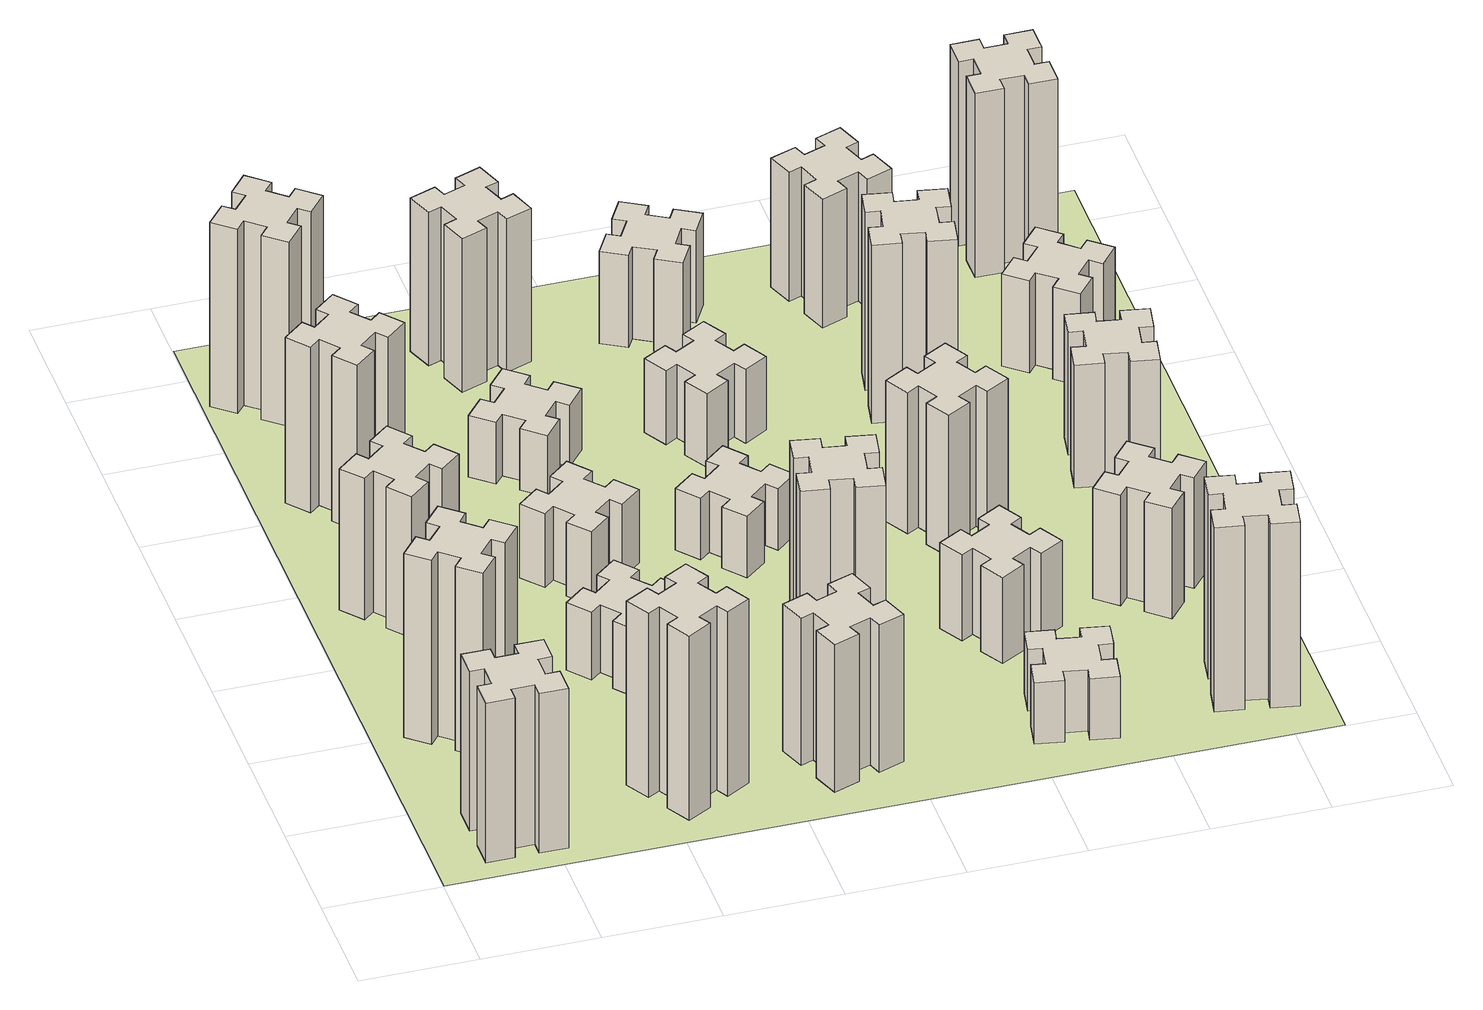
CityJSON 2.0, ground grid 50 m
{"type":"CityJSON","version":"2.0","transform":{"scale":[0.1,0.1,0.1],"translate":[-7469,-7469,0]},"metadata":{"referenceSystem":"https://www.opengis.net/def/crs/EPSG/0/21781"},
"CityObjects":{
"building1":{"type":"Building","attributes":{"class":"1000","function":"1000","usage":"1000","yearOfConstruction":2016,"roofType":"1000","measuredHeight":78,"storeysAboveGround":30,"storeysBelowGround":0},"geometry":[{"type":"Solid","lod":"1","boundaries":[[[[0,1,2,3,4,5,6,7,8,9,10,11,12,13,14,15,16,17,18,19]],[[17,16,20,21]],[[16,15,22,20]],[[15,14,23,22]],[[14,13,24,23]],[[13,12,25,24]],[[12,11,26,25]],[[11,10,27,26]],[[10,9,28,27]],[[9,8,29,28]],[[8,7,30,29]],[[7,6,31,30]],[[6,5,32,31]],[[5,4,33,32]],[[4,3,34,33]],[[3,2,35,34]],[[2,1,36,35]],[[1,0,37,36]],[[0,19,38,37]],[[19,18,39,38]],[[18,17,21,39]],[[24,25,26,27,28,29,30,31,32,33,34,35,36,37,38,39,21,20,22,23]]]]}]},
"building2":{"type":"Building","attributes":{"class":"1000","function":"1000","usage":"1000","yearOfConstruction":2016,"roofType":"1000","measuredHeight":90,"storeysAboveGround":30,"storeysBelowGround":0},"geometry":[{"type":"Solid","lod":"1","boundaries":[[[[40,41,42,43,44,45,46,47,48,49,50,51,52,53,54,55,56,57,58,59]],[[57,56,60,61]],[[56,55,62,60]],[[55,54,63,62]],[[54,53,64,63]],[[53,52,65,64]],[[52,51,66,65]],[[51,50,67,66]],[[50,49,68,67]],[[49,48,69,68]],[[48,47,70,69]],[[47,46,71,70]],[[46,45,72,71]],[[45,44,73,72]],[[44,43,74,73]],[[43,42,75,74]],[[42,41,76,75]],[[41,40,77,76]],[[40,59,78,77]],[[59,58,79,78]],[[58,57,61,79]],[[64,65,66,67,68,69,70,71,72,73,74,75,76,77,78,79,61,60,62,63]]]]}]},
"building3":{"type":"Building","attributes":{"class":"1000","function":"1000","usage":"1000","yearOfConstruction":2016,"roofType":"1000","measuredHeight":69,"storeysAboveGround":30,"storeysBelowGround":0},"geometry":[{"type":"Solid","lod":"1","boundaries":[[[[80,81,82,83,84,85,86,87,88,89,90,91,92,93,94,95,96,97,98,99]],[[97,96,100,101]],[[96,95,102,100]],[[95,94,103,102]],[[94,93,104,103]],[[93,92,105,104]],[[92,91,106,105]],[[91,90,107,106]],[[90,89,108,107]],[[89,88,109,108]],[[88,87,110,109]],[[87,86,111,110]],[[86,85,112,111]],[[85,84,113,112]],[[84,83,114,113]],[[83,82,115,114]],[[82,81,116,115]],[[81,80,117,116]],[[80,99,118,117]],[[99,98,119,118]],[[98,97,101,119]],[[104,105,106,107,108,109,110,111,112,113,114,115,116,117,118,119,101,100,102,103]]]]}]},
"building4":{"type":"Building","attributes":{"class":"1000","function":"1000","usage":"1000","yearOfConstruction":2016,"roofType":"1000","measuredHeight":81,"storeysAboveGround":30,"storeysBelowGround":0},"geometry":[{"type":"Solid","lod":"1","boundaries":[[[[120,121,122,123,124,125,126,127,128,129,130,131,132,133,134,135,136,137,138,139]],[[137,136,140,141]],[[136,135,142,140]],[[135,134,143,142]],[[134,133,144,143]],[[133,132,145,144]],[[132,131,146,145]],[[131,130,147,146]],[[130,129,148,147]],[[129,128,149,148]],[[128,127,150,149]],[[127,126,151,150]],[[126,125,152,151]],[[125,124,153,152]],[[124,123,154,153]],[[123,122,155,154]],[[122,121,156,155]],[[121,120,157,156]],[[120,139,158,157]],[[139,138,159,158]],[[138,137,141,159]],[[144,145,146,147,148,149,150,151,152,153,154,155,156,157,158,159,141,140,142,143]]]]}]},
"building5":{"type":"Building","attributes":{"class":"1000","function":"1000","usage":"1000","yearOfConstruction":2016,"roofType":"1000","measuredHeight":90,"storeysAboveGround":30,"storeysBelowGround":0},"geometry":[{"type":"Solid","lod":"1","boundaries":[[[[160,161,162,163,164,165,166,167,168,169,170,171,172,173,174,175,176,177,178,179]],[[177,176,180,181]],[[176,175,182,180]],[[175,174,183,182]],[[174,173,184,183]],[[173,172,185,184]],[[172,171,186,185]],[[171,170,187,186]],[[170,169,188,187]],[[169,168,189,188]],[[168,167,190,189]],[[167,166,191,190]],[[166,165,192,191]],[[165,164,193,192]],[[164,163,194,193]],[[163,162,195,194]],[[162,161,196,195]],[[161,160,197,196]],[[160,179,198,197]],[[179,178,199,198]],[[178,177,181,199]],[[184,185,186,187,188,189,190,191,192,193,194,195,196,197,198,199,181,180,182,183]]]]}]},
"building6":{"type":"Building","attributes":{"class":"1000","function":"1000","usage":"1000","yearOfConstruction":2016,"roofType":"1000","measuredHeight":90,"storeysAboveGround":30,"storeysBelowGround":0},"geometry":[{"type":"Solid","lod":"1","boundaries":[[[[200,201,202,203,204,205,206,207,208,209,210,211,212,213,214,215,216,217,218,219]],[[217,216,220,221]],[[216,215,222,220]],[[215,214,223,222]],[[214,213,224,223]],[[213,212,225,224]],[[212,211,226,225]],[[211,210,227,226]],[[210,209,228,227]],[[209,208,229,228]],[[208,207,230,229]],[[207,206,231,230]],[[206,205,232,231]],[[205,204,233,232]],[[204,203,234,233]],[[203,202,235,234]],[[202,201,236,235]],[[201,200,237,236]],[[200,219,238,237]],[[219,218,239,238]],[[218,217,221,239]],[[224,225,226,227,228,229,230,231,232,233,234,235,236,237,238,239,221,220,222,223]]]]}]},
"building7":{"type":"Building","attributes":{"class":"1000","function":"1000","usage":"1000","yearOfConstruction":2016,"roofType":"1000","measuredHeight":33,"storeysAboveGround":30,"storeysBelowGround":0},"geometry":[{"type":"Solid","lod":"1","boundaries":[[[[240,241,242,243,244,245,246,247,248,249,250,251,252,253,254,255,256,257,258,259]],[[257,256,260,261]],[[256,255,262,260]],[[255,254,263,262]],[[254,253,264,263]],[[253,252,265,264]],[[252,251,266,265]],[[251,250,267,266]],[[250,249,268,267]],[[249,248,269,268]],[[248,247,270,269]],[[247,246,271,270]],[[246,245,272,271]],[[245,244,273,272]],[[244,243,274,273]],[[243,242,275,274]],[[242,241,276,275]],[[241,240,277,276]],[[240,259,278,277]],[[259,258,279,278]],[[258,257,261,279]],[[264,265,266,267,268,269,270,271,272,273,274,275,276,277,278,279,261,260,262,263]]]]}]},
"building8":{"type":"Building","attributes":{"class":"1000","function":"1000","usage":"1000","yearOfConstruction":2016,"roofType":"1000","measuredHeight":36,"storeysAboveGround":30,"storeysBelowGround":0},"geometry":[{"type":"Solid","lod":"1","boundaries":[[[[280,281,282,283,284,285,286,287,288,289,290,291,292,293,294,295,296,297,298,299]],[[297,296,300,301]],[[296,295,302,300]],[[295,294,303,302]],[[294,293,304,303]],[[293,292,305,304]],[[292,291,306,305]],[[291,290,307,306]],[[290,289,308,307]],[[289,288,309,308]],[[288,287,310,309]],[[287,286,311,310]],[[286,285,312,311]],[[285,284,313,312]],[[284,283,314,313]],[[283,282,315,314]],[[282,281,316,315]],[[281,280,317,316]],[[280,299,318,317]],[[299,298,319,318]],[[298,297,301,319]],[[304,305,306,307,308,309,310,311,312,313,314,315,316,317,318,319,301,300,302,303]]]]}]},
"building9":{"type":"Building","attributes":{"class":"1000","function":"1000","usage":"1000","yearOfConstruction":2016,"roofType":"1000","measuredHeight":72,"storeysAboveGround":30,"storeysBelowGround":0},"geometry":[{"type":"Solid","lod":"1","boundaries":[[[[320,321,322,323,324,325,326,327,328,329,330,331,332,333,334,335,336,337,338,339]],[[337,336,340,341]],[[336,335,342,340]],[[335,334,343,342]],[[334,333,344,343]],[[333,332,345,344]],[[332,331,346,345]],[[331,330,347,346]],[[330,329,348,347]],[[329,328,349,348]],[[328,327,350,349]],[[327,326,351,350]],[[326,325,352,351]],[[325,324,353,352]],[[324,323,354,353]],[[323,322,355,354]],[[322,321,356,355]],[[321,320,357,356]],[[320,339,358,357]],[[339,338,359,358]],[[338,337,341,359]],[[344,345,346,347,348,349,350,351,352,353,354,355,356,357,358,359,341,340,342,343]]]]}]},
"building10":{"type":"Building","attributes":{"class":"1000","function":"1000","usage":"1000","yearOfConstruction":2016,"roofType":"1000","measuredHeight":30,"storeysAboveGround":30,"storeysBelowGround":0},"geometry":[{"type":"Solid","lod":"1","boundaries":[[[[360,361,362,363,364,365,366,367,368,369,370,371,372,373,374,375,376,377,378,379]],[[377,376,380,381]],[[376,375,382,380]],[[375,374,383,382]],[[374,373,384,383]],[[373,372,385,384]],[[372,371,386,385]],[[371,370,387,386]],[[370,369,388,387]],[[369,368,389,388]],[[368,367,390,389]],[[367,366,391,390]],[[366,365,392,391]],[[365,364,393,392]],[[364,363,394,393]],[[363,362,395,394]],[[362,361,396,395]],[[361,360,397,396]],[[360,379,398,397]],[[379,378,399,398]],[[378,377,381,399]],[[384,385,386,387,388,389,390,391,392,393,394,395,396,397,398,399,381,380,382,383]]]]}]},
"building11":{"type":"Building","attributes":{"class":"1000","function":"1000","usage":"1000","yearOfConstruction":2016,"roofType":"1000","measuredHeight":75,"storeysAboveGround":30,"storeysBelowGround":0},"geometry":[{"type":"Solid","lod":"1","boundaries":[[[[400,401,402,403,404,405,406,407,408,409,410,411,412,413,414,415,416,417,418,419]],[[417,416,420,421]],[[416,415,422,420]],[[415,414,423,422]],[[414,413,424,423]],[[413,412,425,424]],[[412,411,426,425]],[[411,410,427,426]],[[410,409,428,427]],[[409,408,429,428]],[[408,407,430,429]],[[407,406,431,430]],[[406,405,432,431]],[[405,404,433,432]],[[404,403,434,433]],[[403,402,435,434]],[[402,401,436,435]],[[401,400,437,436]],[[400,419,438,437]],[[419,418,439,438]],[[418,417,421,439]],[[424,425,426,427,428,429,430,431,432,433,434,435,436,437,438,439,421,420,422,423]]]]}]},
"building12":{"type":"Building","attributes":{"class":"1000","function":"1000","usage":"1000","yearOfConstruction":2016,"roofType":"1000","measuredHeight":87,"storeysAboveGround":30,"storeysBelowGround":0},"geometry":[{"type":"Solid","lod":"1","boundaries":[[[[440,441,442,443,444,445,446,447,448,449,450,451,452,453,454,455,456,457,458,459]],[[457,456,460,461]],[[456,455,462,460]],[[455,454,463,462]],[[454,453,464,463]],[[453,452,465,464]],[[452,451,466,465]],[[451,450,467,466]],[[450,449,468,467]],[[449,448,469,468]],[[448,447,470,469]],[[447,446,471,470]],[[446,445,472,471]],[[445,444,473,472]],[[444,443,474,473]],[[443,442,475,474]],[[442,441,476,475]],[[441,440,477,476]],[[440,459,478,477]],[[459,458,479,478]],[[458,457,461,479]],[[464,465,466,467,468,469,470,471,472,473,474,475,476,477,478,479,461,460,462,463]]]]}]},
"building13":{"type":"Building","attributes":{"class":"1000","function":"1000","usage":"1000","yearOfConstruction":2016,"roofType":"1000","measuredHeight":30,"storeysAboveGround":30,"storeysBelowGround":0},"geometry":[{"type":"Solid","lod":"1","boundaries":[[[[480,481,482,483,484,485,486,487,488,489,490,491,492,493,494,495,496,497,498,499]],[[497,496,500,501]],[[496,495,502,500]],[[495,494,503,502]],[[494,493,504,503]],[[493,492,505,504]],[[492,491,506,505]],[[491,490,507,506]],[[490,489,508,507]],[[489,488,509,508]],[[488,487,510,509]],[[487,486,511,510]],[[486,485,512,511]],[[485,484,513,512]],[[484,483,514,513]],[[483,482,515,514]],[[482,481,516,515]],[[481,480,517,516]],[[480,499,518,517]],[[499,498,519,518]],[[498,497,501,519]],[[504,505,506,507,508,509,510,511,512,513,514,515,516,517,518,519,501,500,502,503]]]]}]},
"building14":{"type":"Building","attributes":{"class":"1000","function":"1000","usage":"1000","yearOfConstruction":2016,"roofType":"1000","measuredHeight":36,"storeysAboveGround":30,"storeysBelowGround":0},"geometry":[{"type":"Solid","lod":"1","boundaries":[[[[520,521,522,523,524,525,526,527,528,529,530,531,532,533,534,535,536,537,538,539]],[[537,536,540,541]],[[536,535,542,540]],[[535,534,543,542]],[[534,533,544,543]],[[533,532,545,544]],[[532,531,546,545]],[[531,530,547,546]],[[530,529,548,547]],[[529,528,549,548]],[[528,527,550,549]],[[527,526,551,550]],[[526,525,552,551]],[[525,524,553,552]],[[524,523,554,553]],[[523,522,555,554]],[[522,521,556,555]],[[521,520,557,556]],[[520,539,558,557]],[[539,538,559,558]],[[538,537,541,559]],[[544,545,546,547,548,549,550,551,552,553,554,555,556,557,558,559,541,540,542,543]]]]}]},
"building15":{"type":"Building","attributes":{"class":"1000","function":"1000","usage":"1000","yearOfConstruction":2016,"roofType":"1000","measuredHeight":30,"storeysAboveGround":30,"storeysBelowGround":0},"geometry":[{"type":"Solid","lod":"1","boundaries":[[[[560,561,562,563,564,565,566,567,568,569,570,571,572,573,574,575,576,577,578,579]],[[577,576,580,581]],[[576,575,582,580]],[[575,574,583,582]],[[574,573,584,583]],[[573,572,585,584]],[[572,571,586,585]],[[571,570,587,586]],[[570,569,588,587]],[[569,568,589,588]],[[568,567,590,589]],[[567,566,591,590]],[[566,565,592,591]],[[565,564,593,592]],[[564,563,594,593]],[[563,562,595,594]],[[562,561,596,595]],[[561,560,597,596]],[[560,579,598,597]],[[579,578,599,598]],[[578,577,581,599]],[[584,585,586,587,588,589,590,591,592,593,594,595,596,597,598,599,581,580,582,583]]]]}]},
"building16":{"type":"Building","attributes":{"class":"1000","function":"1000","usage":"1000","yearOfConstruction":2016,"roofType":"1000","measuredHeight":45,"storeysAboveGround":30,"storeysBelowGround":0},"geometry":[{"type":"Solid","lod":"1","boundaries":[[[[600,601,602,603,604,605,606,607,608,609,610,611,612,613,614,615,616,617,618,619]],[[617,616,620,621]],[[616,615,622,620]],[[615,614,623,622]],[[614,613,624,623]],[[613,612,625,624]],[[612,611,626,625]],[[611,610,627,626]],[[610,609,628,627]],[[609,608,629,628]],[[608,607,630,629]],[[607,606,631,630]],[[606,605,632,631]],[[605,604,633,632]],[[604,603,634,633]],[[603,602,635,634]],[[602,601,636,635]],[[601,600,637,636]],[[600,619,638,637]],[[619,618,639,638]],[[618,617,621,639]],[[624,625,626,627,628,629,630,631,632,633,634,635,636,637,638,639,621,620,622,623]]]]}]},
"building17":{"type":"Building","attributes":{"class":"1000","function":"1000","usage":"1000","yearOfConstruction":2016,"roofType":"1000","measuredHeight":42,"storeysAboveGround":30,"storeysBelowGround":0},"geometry":[{"type":"Solid","lod":"1","boundaries":[[[[640,641,642,643,644,645,646,647,648,649,650,651,652,653,654,655,656,657,658,659]],[[657,656,660,661]],[[656,655,662,660]],[[655,654,663,662]],[[654,653,664,663]],[[653,652,665,664]],[[652,651,666,665]],[[651,650,667,666]],[[650,649,668,667]],[[649,648,669,668]],[[648,647,670,669]],[[647,646,671,670]],[[646,645,672,671]],[[645,644,673,672]],[[644,643,674,673]],[[643,642,675,674]],[[642,641,676,675]],[[641,640,677,676]],[[640,659,678,677]],[[659,658,679,678]],[[658,657,661,679]],[[664,665,666,667,668,669,670,671,672,673,674,675,676,677,678,679,661,660,662,663]]]]}]},
"building18":{"type":"Building","attributes":{"class":"1000","function":"1000","usage":"1000","yearOfConstruction":2016,"roofType":"1000","measuredHeight":69,"storeysAboveGround":30,"storeysBelowGround":0},"geometry":[{"type":"Solid","lod":"1","boundaries":[[[[680,681,682,683,684,685,686,687,688,689,690,691,692,693,694,695,696,697,698,699]],[[697,696,700,701]],[[696,695,702,700]],[[695,694,703,702]],[[694,693,704,703]],[[693,692,705,704]],[[692,691,706,705]],[[691,690,707,706]],[[690,689,708,707]],[[689,688,709,708]],[[688,687,710,709]],[[687,686,711,710]],[[686,685,712,711]],[[685,684,713,712]],[[684,683,714,713]],[[683,682,715,714]],[[682,681,716,715]],[[681,680,717,716]],[[680,699,718,717]],[[699,698,719,718]],[[698,697,701,719]],[[704,705,706,707,708,709,710,711,712,713,714,715,716,717,718,719,701,700,702,703]]]]}]},
"building19":{"type":"Building","attributes":{"class":"1000","function":"1000","usage":"1000","yearOfConstruction":2016,"roofType":"1000","measuredHeight":87,"storeysAboveGround":30,"storeysBelowGround":0},"geometry":[{"type":"Solid","lod":"1","boundaries":[[[[720,721,722,723,724,725,726,727,728,729,730,731,732,733,734,735,736,737,738,739]],[[737,736,740,741]],[[736,735,742,740]],[[735,734,743,742]],[[734,733,744,743]],[[733,732,745,744]],[[732,731,746,745]],[[731,730,747,746]],[[730,729,748,747]],[[729,728,749,748]],[[728,727,750,749]],[[727,726,751,750]],[[726,725,752,751]],[[725,724,753,752]],[[724,723,754,753]],[[723,722,755,754]],[[722,721,756,755]],[[721,720,757,756]],[[720,739,758,757]],[[739,738,759,758]],[[738,737,741,759]],[[744,745,746,747,748,749,750,751,752,753,754,755,756,757,758,759,741,740,742,743]]]]}]},
"building20":{"type":"Building","attributes":{"class":"1000","function":"1000","usage":"1000","yearOfConstruction":2016,"roofType":"1000","measuredHeight":90,"storeysAboveGround":30,"storeysBelowGround":0},"geometry":[{"type":"Solid","lod":"1","boundaries":[[[[760,761,762,763,764,765,766,767,768,769,770,771,772,773,774,775,776,777,778,779]],[[777,776,780,781]],[[776,775,782,780]],[[775,774,783,782]],[[774,773,784,783]],[[773,772,785,784]],[[772,771,786,785]],[[771,770,787,786]],[[770,769,788,787]],[[769,768,789,788]],[[768,767,790,789]],[[767,766,791,790]],[[766,765,792,791]],[[765,764,793,792]],[[764,763,794,793]],[[763,762,795,794]],[[762,761,796,795]],[[761,760,797,796]],[[760,779,798,797]],[[779,778,799,798]],[[778,777,781,799]],[[784,785,786,787,788,789,790,791,792,793,794,795,796,797,798,799,781,780,782,783]]]]}]},
"building21":{"type":"Building","attributes":{"class":"1000","function":"1000","usage":"1000","yearOfConstruction":2016,"roofType":"1000","measuredHeight":54,"storeysAboveGround":30,"storeysBelowGround":0},"geometry":[{"type":"Solid","lod":"1","boundaries":[[[[800,801,802,803,804,805,806,807,808,809,810,811,812,813,814,815,816,817,818,819]],[[817,816,820,821]],[[816,815,822,820]],[[815,814,823,822]],[[814,813,824,823]],[[813,812,825,824]],[[812,811,826,825]],[[811,810,827,826]],[[810,809,828,827]],[[809,808,829,828]],[[808,807,830,829]],[[807,806,831,830]],[[806,805,832,831]],[[805,804,833,832]],[[804,803,834,833]],[[803,802,835,834]],[[802,801,836,835]],[[801,800,837,836]],[[800,819,838,837]],[[819,818,839,838]],[[818,817,821,839]],[[824,825,826,827,828,829,830,831,832,833,834,835,836,837,838,839,821,820,822,823]]]]}]},
"building22":{"type":"Building","attributes":{"class":"1000","function":"1000","usage":"1000","yearOfConstruction":2016,"roofType":"1000","measuredHeight":63,"storeysAboveGround":30,"storeysBelowGround":0},"geometry":[{"type":"Solid","lod":"1","boundaries":[[[[840,841,842,843,844,845,846,847,848,849,850,851,852,853,854,855,856,857,858,859]],[[857,856,860,861]],[[856,855,862,860]],[[855,854,863,862]],[[854,853,864,863]],[[853,852,865,864]],[[852,851,866,865]],[[851,850,867,866]],[[850,849,868,867]],[[849,848,869,868]],[[848,847,870,869]],[[847,846,871,870]],[[846,845,872,871]],[[845,844,873,872]],[[844,843,874,873]],[[843,842,875,874]],[[842,841,876,875]],[[841,840,877,876]],[[840,859,878,877]],[[859,858,879,878]],[[858,857,861,879]],[[864,865,866,867,868,869,870,871,872,873,874,875,876,877,878,879,861,860,862,863]]]]}]},
"building23":{"type":"Building","attributes":{"class":"1000","function":"1000","usage":"1000","yearOfConstruction":2016,"roofType":"1000","measuredHeight":60,"storeysAboveGround":30,"storeysBelowGround":0},"geometry":[{"type":"Solid","lod":"1","boundaries":[[[[880,881,882,883,884,885,886,887,888,889,890,891,892,893,894,895,896,897,898,899]],[[897,896,900,901]],[[896,895,902,900]],[[895,894,903,902]],[[894,893,904,903]],[[893,892,905,904]],[[892,891,906,905]],[[891,890,907,906]],[[890,889,908,907]],[[889,888,909,908]],[[888,887,910,909]],[[887,886,911,910]],[[886,885,912,911]],[[885,884,913,912]],[[884,883,914,913]],[[883,882,915,914]],[[882,881,916,915]],[[881,880,917,916]],[[880,899,918,917]],[[899,898,919,918]],[[898,897,901,919]],[[904,905,906,907,908,909,910,911,912,913,914,915,916,917,918,919,901,900,902,903]]]]}]},
"building24":{"type":"Building","attributes":{"class":"1000","function":"1000","usage":"1000","yearOfConstruction":2016,"roofType":"1000","measuredHeight":45,"storeysAboveGround":30,"storeysBelowGround":0},"geometry":[{"type":"Solid","lod":"1","boundaries":[[[[920,921,922,923,924,925,926,927,928,929,930,931,932,933,934,935,936,937,938,939]],[[937,936,940,941]],[[936,935,942,940]],[[935,934,943,942]],[[934,933,944,943]],[[933,932,945,944]],[[932,931,946,945]],[[931,930,947,946]],[[930,929,948,947]],[[929,928,949,948]],[[928,927,950,949]],[[927,926,951,950]],[[926,925,952,951]],[[925,924,953,952]],[[924,923,954,953]],[[923,922,955,954]],[[922,921,956,955]],[[921,920,957,956]],[[920,939,958,957]],[[939,938,959,958]],[[938,937,941,959]],[[944,945,946,947,948,949,950,951,952,953,954,955,956,957,958,959,941,940,942,943]]]]}]},
"building25":{"type":"Building","attributes":{"class":"1000","function":"1000","usage":"1000","yearOfConstruction":2016,"roofType":"1000","measuredHeight":90,"storeysAboveGround":30,"storeysBelowGround":0},"geometry":[{"type":"Solid","lod":"1","boundaries":[[[[960,961,962,963,964,965,966,967,968,969,970,971,972,973,974,975,976,977,978,979]],[[977,976,980,981]],[[976,975,982,980]],[[975,974,983,982]],[[974,973,984,983]],[[973,972,985,984]],[[972,971,986,985]],[[971,970,987,986]],[[970,969,988,987]],[[969,968,989,988]],[[968,967,990,989]],[[967,966,991,990]],[[966,965,992,991]],[[965,964,993,992]],[[964,963,994,993]],[[963,962,995,994]],[[962,961,996,995]],[[961,960,997,996]],[[960,979,998,997]],[[979,978,999,998]],[[978,977,981,999]],[[984,985,986,987,988,989,990,991,992,993,994,995,996,997,998,999,981,980,982,983]]]]}]},
"landuse1":{"type":"LandUse","attributes":{"name":"plot1","function":"1010"},"geometry":[{"type":"MultiSurface","lod":"1","boundaries":[[[1000,1001,1002,1003]]]}]}
},
"vertices":[
[265,325,0],[265,225,0],[205,225,0],[205,105,0],[325,105,0],[325,165,0],[425,165,0],[425,105,0],[545,105,0],[545,225,0],[485,225,0],[485,325,0],[545,325,0],[545,445,0],[425,445,0],[425,385,0],[325,385,0],[325,445,0],[205,445,0],[205,325,0],[325,385,780],[325,445,780],[425,385,780],[425,445,780],[545,445,780],[545,325,780],[485,325,780],[485,225,780],[545,225,780],[545,105,780],[425,105,780],[425,165,780],[325,165,780],[325,105,780],[205,105,780],[205,225,780],[265,225,780],[265,325,780],[205,325,780],[205,445,780],
[484,1067,0],[408,1132,0],[446,1178,0],[354,1255,0],[277,1163,0],[323,1124,0],[259,1048,0],[213,1086,0],[136,994,0],[228,917,0],[266,963,0],[343,899,0],[304,853,0],[396,776,0],[473,868,0],[427,906,0],[492,983,0],[538,944,0],[615,1036,0],[523,1113,0],[492,983,900],[538,944,900],[427,906,900],[473,868,900],[396,776,900],[304,853,900],[343,899,900],[266,963,900],[228,917,900],[136,994,900],[213,1086,900],[259,1048,900],[323,1124,900],[277,1163,900],[354,1255,900],[446,1178,900],[408,1132,900],[484,1067,900],[523,1113,900],[615,1036,900],
[492,1888,0],[427,1964,0],[473,2003,0],[396,2095,0],[304,2018,0],[343,1972,0],[266,1907,0],[228,1953,0],[136,1876,0],[213,1784,0],[259,1823,0],[323,1746,0],[277,1708,0],[354,1616,0],[446,1693,0],[408,1739,0],[484,1803,0],[523,1757,0],[615,1834,0],[538,1926,0],[484,1803,690],[523,1757,690],[408,1739,690],[446,1693,690],[354,1616,690],[277,1708,690],[323,1746,690],[259,1823,690],[213,1784,690],[136,1876,690],[228,1953,690],[266,1907,690],[343,1972,690],[304,2018,690],[396,2095,690],[473,2003,690],[427,1964,690],[492,1888,690],[538,1926,690],[615,1834,690],
[343,2712,0],[266,2647,0],[228,2693,0],[136,2616,0],[213,2524,0],[259,2563,0],[323,2486,0],[277,2448,0],[354,2356,0],[446,2433,0],[408,2479,0],[484,2543,0],[523,2497,0],[615,2574,0],[538,2666,0],[492,2628,0],[427,2704,0],[473,2743,0],[396,2835,0],[304,2758,0],[427,2704,810],[473,2743,810],[492,2628,810],[538,2666,810],[615,2574,810],[523,2497,810],[484,2543,810],[408,2479,810],[446,2433,810],[354,2356,810],[277,2448,810],[323,2486,810],[259,2563,810],[213,2524,810],[136,2616,810],[228,2693,810],[266,2647,810],[343,2712,810],[304,2758,810],[396,2835,810],
[1127,255,0],[1214,305,0],[1244,253,0],[1348,313,0],[1288,417,0],[1236,387,0],[1186,474,0],[1238,504,0],[1178,608,0],[1074,548,0],[1104,496,0],[1017,446,0],[987,498,0],[883,438,0],[943,334,0],[995,364,0],[1045,277,0],[993,247,0],[1053,143,0],[1157,203,0],[1045,277,900],[993,247,900],[995,364,900],[943,334,900],[883,438,900],[987,498,900],[1017,446,900],[1104,496,900],[1074,548,900],[1178,608,900],[1238,504,900],[1186,474,900],[1236,387,900],[1288,417,900],[1348,313,900],[1244,253,900],[1214,305,900],[1127,255,900],[1157,203,900],[1053,143,900],
[384,3387,0],[308,3452,0],[346,3498,0],[254,3575,0],[177,3483,0],[223,3444,0],[159,3368,0],[113,3406,0],[36,3314,0],[128,3237,0],[166,3283,0],[243,3219,0],[204,3173,0],[296,3096,0],[373,3188,0],[327,3226,0],[392,3303,0],[438,3264,0],[515,3356,0],[423,3433,0],[392,3303,900],[438,3264,900],[327,3226,900],[373,3188,900],[296,3096,900],[204,3173,900],[243,3219,900],[166,3283,900],[128,3237,900],[36,3314,900],[113,3406,900],[159,3368,900],[223,3444,900],[177,3483,900],[254,3575,900],[346,3498,900],[308,3452,900],[384,3387,900],[423,3433,900],[515,3356,900],
[1083,1332,0],[1006,1267,0],[968,1313,0],[876,1236,0],[953,1144,0],[999,1183,0],[1063,1106,0],[1017,1068,0],[1094,976,0],[1186,1053,0],[1148,1099,0],[1224,1163,0],[1263,1117,0],[1355,1194,0],[1278,1286,0],[1232,1248,0],[1167,1324,0],[1213,1363,0],[1136,1455,0],[1044,1378,0],[1167,1324,330],[1213,1363,330],[1232,1248,330],[1278,1286,330],[1355,1194,330],[1263,1117,330],[1224,1163,330],[1148,1099,330],[1186,1053,330],[1094,976,330],[1017,1068,330],[1063,1106,330],[999,1183,330],[953,1144,330],[876,1236,330],[968,1313,330],[1006,1267,330],[1083,1332,330],[1044,1378,330],[1136,1455,330],
[1083,1972,0],[1006,1907,0],[968,1953,0],[876,1876,0],[953,1784,0],[999,1823,0],[1063,1746,0],[1017,1708,0],[1094,1616,0],[1186,1693,0],[1148,1739,0],[1224,1803,0],[1263,1757,0],[1355,1834,0],[1278,1926,0],[1232,1888,0],[1167,1964,0],[1213,2003,0],[1136,2095,0],[1044,2018,0],[1167,1964,360],[1213,2003,360],[1232,1888,360],[1278,1926,360],[1355,1834,360],[1263,1757,360],[1224,1803,360],[1148,1739,360],[1186,1693,360],[1094,1616,360],[1017,1708,360],[1063,1746,360],[999,1823,360],[953,1784,360],[876,1876,360],[968,1953,360],[1006,1907,360],[1083,1972,360],[1044,2018,360],[1136,2095,360],
[1765,496,0],[1671,462,0],[1650,518,0],[1537,477,0],[1579,364,0],[1635,385,0],[1669,291,0],[1613,270,0],[1654,157,0],[1767,199,0],[1746,255,0],[1840,289,0],[1860,233,0],[1973,274,0],[1932,387,0],[1876,366,0],[1842,460,0],[1898,480,0],[1857,593,0],[1744,552,0],[1842,460,720],[1898,480,720],[1876,366,720],[1932,387,720],[1973,274,720],[1860,233,720],[1840,289,720],[1746,255,720],[1767,199,720],[1654,157,720],[1613,270,720],[1669,291,720],[1635,385,720],[1579,364,720],[1537,477,720],[1650,518,720],[1671,462,720],[1765,496,720],[1744,552,720],[1857,593,720],
[1006,2543,0],[1083,2479,0],[1044,2433,0],[1136,2356,0],[1213,2448,0],[1167,2486,0],[1232,2563,0],[1278,2524,0],[1355,2616,0],[1263,2693,0],[1224,2647,0],[1148,2712,0],[1186,2758,0],[1094,2835,0],[1017,2743,0],[1063,2704,0],[999,2628,0],[953,2666,0],[876,2574,0],[968,2497,0],[999,2628,300],[953,2666,300],[1063,2704,300],[1017,2743,300],[1094,2835,300],[1186,2758,300],[1148,2712,300],[1224,2647,300],[1263,2693,300],[1355,2616,300],[1278,2524,300],[1232,2563,300],[1167,2486,300],[1213,2448,300],[1136,2356,300],[1044,2433,300],[1083,2479,300],[1006,2543,300],[968,2497,300],[876,2574,300],
[1125,3456,0],[1031,3422,0],[1010,3478,0],[897,3437,0],[939,3324,0],[995,3345,0],[1029,3251,0],[973,3230,0],[1014,3117,0],[1127,3159,0],[1106,3215,0],[1200,3249,0],[1220,3193,0],[1333,3234,0],[1292,3347,0],[1236,3326,0],[1202,3420,0],[1258,3440,0],[1217,3553,0],[1104,3512,0],[1202,3420,750],[1258,3440,750],[1236,3326,750],[1292,3347,750],[1333,3234,750],[1220,3193,750],[1200,3249,750],[1106,3215,750],[1127,3159,750],[1014,3117,750],[973,3230,750],[1029,3251,750],[995,3345,750],[939,3324,750],[897,3437,750],[1010,3478,750],[1031,3422,750],[1125,3456,750],[1104,3512,750],[1217,3553,750],
[2055,1047,0],[2072,1145,0],[2131,1135,0],[2152,1253,0],[2034,1274,0],[2024,1215,0],[1925,1232,0],[1936,1291,0],[1817,1312,0],[1797,1194,0],[1856,1184,0],[1838,1085,0],[1779,1096,0],[1758,977,0],[1877,957,0],[1887,1016,0],[1985,998,0],[1975,939,0],[2093,918,0],[2114,1037,0],[1985,998,870],[1975,939,870],[1887,1016,870],[1877,957,870],[1758,977,870],[1779,1096,870],[1838,1085,870],[1856,1184,870],[1797,1194,870],[1817,1312,870],[1936,1291,870],[1925,1232,870],[2024,1215,870],[2034,1274,870],[2152,1253,870],[2131,1135,870],[2072,1145,870],[2055,1047,870],[2114,1037,870],[2093,918,870],
[1872,1888,0],[1807,1964,0],[1853,2003,0],[1776,2095,0],[1684,2018,0],[1723,1972,0],[1646,1907,0],[1608,1953,0],[1516,1876,0],[1593,1784,0],[1639,1823,0],[1703,1746,0],[1657,1708,0],[1734,1616,0],[1826,1693,0],[1788,1739,0],[1864,1803,0],[1903,1757,0],[1995,1834,0],[1918,1926,0],[1864,1803,300],[1903,1757,300],[1788,1739,300],[1826,1693,300],[1734,1616,300],[1657,1708,300],[1703,1746,300],[1639,1823,300],[1593,1784,300],[1516,1876,300],[1608,1953,300],[1646,1907,300],[1723,1972,300],[1684,2018,300],[1776,2095,300],[1853,2003,300],[1807,1964,300],[1872,1888,300],[1918,1926,300],[1995,1834,300],
[1976,2607,0],[1926,2694,0],[1978,2724,0],[1918,2828,0],[1814,2768,0],[1844,2716,0],[1757,2666,0],[1727,2718,0],[1623,2658,0],[1683,2554,0],[1735,2584,0],[1785,2497,0],[1733,2467,0],[1793,2363,0],[1897,2423,0],[1867,2475,0],[1954,2525,0],[1984,2473,0],[2088,2533,0],[2028,2637,0],[1954,2525,360],[1984,2473,360],[1867,2475,360],[1897,2423,360],[1793,2363,360],[1733,2467,360],[1785,2497,360],[1735,2584,360],[1683,2554,360],[1623,2658,360],[1727,2718,360],[1757,2666,360],[1844,2716,360],[1814,2768,360],[1918,2828,360],[1978,2724,360],[1926,2694,360],[1976,2607,360],[2028,2637,360],[2088,2533,360],
[2596,444,0],[2578,345,0],[2519,356,0],[2498,237,0],[2617,217,0],[2627,276,0],[2725,258,0],[2715,199,0],[2833,178,0],[2854,297,0],[2795,307,0],[2812,405,0],[2871,395,0],[2892,513,0],[2774,534,0],[2764,475,0],[2665,492,0],[2676,551,0],[2557,572,0],[2537,454,0],[2665,492,300],[2676,551,300],[2764,475,300],[2774,534,300],[2892,513,300],[2871,395,300],[2812,405,300],[2795,307,300],[2854,297,300],[2833,178,300],[2715,199,300],[2725,258,300],[2627,276,300],[2617,217,300],[2498,237,300],[2519,356,300],[2578,345,300],[2596,444,300],[2537,454,300],[2557,572,300],
[1785,3434,0],[1735,3347,0],[1683,3377,0],[1623,3273,0],[1727,3213,0],[1757,3265,0],[1844,3215,0],[1814,3163,0],[1918,3103,0],[1978,3207,0],[1926,3237,0],[1976,3324,0],[2028,3294,0],[2088,3398,0],[1984,3458,0],[1954,3406,0],[1867,3456,0],[1897,3508,0],[1793,3568,0],[1733,3464,0],[1867,3456,450],[1897,3508,450],[1954,3406,450],[1984,3458,450],[2088,3398,450],[2028,3294,450],[1976,3324,450],[1926,3237,450],[1978,3207,450],[1918,3103,450],[1814,3163,450],[1844,3215,450],[1757,3265,450],[1727,3213,450],[1623,3273,450],[1683,3377,450],[1735,3347,450],[1785,3434,450],[1733,3464,450],[1793,3568,450],
[2584,1136,0],[2497,1086,0],[2467,1138,0],[2363,1078,0],[2423,974,0],[2475,1004,0],[2525,917,0],[2473,887,0],[2533,783,0],[2637,843,0],[2607,895,0],[2694,945,0],[2724,893,0],[2828,953,0],[2768,1057,0],[2716,1027,0],[2666,1114,0],[2718,1144,0],[2658,1248,0],[2554,1188,0],[2666,1114,420],[2718,1144,420],[2716,1027,420],[2768,1057,420],[2828,953,420],[2724,893,420],[2694,945,420],[2607,895,420],[2637,843,420],[2533,783,420],[2473,887,420],[2525,917,420],[2475,1004,420],[2423,974,420],[2363,1078,420],[2467,1138,420],[2497,1086,420],[2584,1136,420],[2554,1188,420],[2658,1248,420],
[2475,1744,0],[2525,1657,0],[2473,1627,0],[2533,1523,0],[2637,1583,0],[2607,1635,0],[2694,1685,0],[2724,1633,0],[2828,1693,0],[2768,1797,0],[2716,1767,0],[2666,1854,0],[2718,1884,0],[2658,1988,0],[2554,1928,0],[2584,1876,0],[2497,1826,0],[2467,1878,0],[2363,1818,0],[2423,1714,0],[2497,1826,690],[2467,1878,690],[2584,1876,690],[2554,1928,690],[2658,1988,690],[2718,1884,690],[2666,1854,690],[2716,1767,690],[2768,1797,690],[2828,1693,690],[2724,1633,690],[2694,1685,690],[2607,1635,690],[2637,1583,690],[2533,1523,690],[2473,1627,690],[2525,1657,690],[2475,1744,690],[2423,1714,690],[2363,1818,690],
[2627,2496,0],[2725,2478,0],[2715,2419,0],[2833,2398,0],[2854,2517,0],[2795,2527,0],[2812,2625,0],[2871,2615,0],[2892,2733,0],[2774,2754,0],[2764,2695,0],[2665,2712,0],[2676,2771,0],[2557,2792,0],[2537,2674,0],[2596,2664,0],[2578,2565,0],[2519,2576,0],[2498,2457,0],[2617,2437,0],[2578,2565,870],[2519,2576,870],[2596,2664,870],[2537,2674,870],[2557,2792,870],[2676,2771,870],[2665,2712,870],[2764,2695,870],[2774,2754,870],[2892,2733,870],[2871,2615,870],[2812,2625,870],[2795,2527,870],[2854,2517,870],[2833,2398,870],[2715,2419,870],[2725,2478,870],[2627,2496,870],[2617,2437,870],[2498,2457,870],
[3336,444,0],[3318,345,0],[3259,356,0],[3238,237,0],[3357,217,0],[3367,276,0],[3465,258,0],[3455,199,0],[3573,178,0],[3594,297,0],[3535,307,0],[3552,405,0],[3611,395,0],[3632,513,0],[3514,534,0],[3504,475,0],[3405,492,0],[3416,551,0],[3297,572,0],[3277,454,0],[3405,492,900],[3416,551,900],[3504,475,900],[3514,534,900],[3632,513,900],[3611,395,900],[3552,405,900],[3535,307,900],[3594,297,900],[3573,178,900],[3455,199,900],[3465,258,900],[3367,276,900],[3357,217,900],[3238,237,900],[3259,356,900],[3318,345,900],[3336,444,900],[3277,454,900],[3297,572,900],
[3287,1006,0],[3352,1083,0],[3398,1044,0],[3475,1136,0],[3383,1213,0],[3344,1167,0],[3268,1232,0],[3306,1278,0],[3214,1355,0],[3137,1263,0],[3183,1224,0],[3119,1148,0],[3073,1186,0],[2996,1094,0],[3088,1017,0],[3126,1063,0],[3203,999,0],[3164,953,0],[3256,876,0],[3333,968,0],[3203,999,540],[3164,953,540],[3126,1063,540],[3088,1017,540],[2996,1094,540],[3073,1186,540],[3119,1148,540],[3183,1224,540],[3137,1263,540],[3214,1355,540],[3306,1278,540],[3268,1232,540],[3344,1167,540],[3383,1213,540],[3475,1136,540],[3398,1044,540],[3352,1083,540],[3287,1006,540],[3333,968,540],[3256,876,540],
[2475,3345,0],[2509,3251,0],[2453,3230,0],[2494,3117,0],[2607,3159,0],[2586,3215,0],[2680,3249,0],[2700,3193,0],[2813,3234,0],[2772,3347,0],[2716,3326,0],[2682,3420,0],[2738,3440,0],[2697,3553,0],[2584,3512,0],[2605,3456,0],[2511,3422,0],[2490,3478,0],[2377,3437,0],[2419,3324,0],[2511,3422,630],[2490,3478,630],[2605,3456,630],[2584,3512,630],[2697,3553,630],[2738,3440,630],[2682,3420,630],[2716,3326,630],[2772,3347,630],[2813,3234,630],[2700,3193,630],[2680,3249,630],[2586,3215,630],[2607,3159,630],[2494,3117,630],[2453,3230,630],[2509,3251,630],[2475,3345,630],[2419,3324,630],[2377,3437,630],
[3267,1856,0],[3365,1838,0],[3355,1779,0],[3473,1758,0],[3494,1877,0],[3435,1887,0],[3452,1985,0],[3511,1975,0],[3532,2093,0],[3414,2114,0],[3404,2055,0],[3305,2072,0],[3316,2131,0],[3197,2152,0],[3177,2034,0],[3236,2024,0],[3218,1925,0],[3159,1936,0],[3138,1817,0],[3257,1797,0],[3218,1925,600],[3159,1936,600],[3236,2024,600],[3177,2034,600],[3197,2152,600],[3316,2131,600],[3305,2072,600],[3404,2055,600],[3414,2114,600],[3532,2093,600],[3511,1975,600],[3452,1985,600],[3435,1887,600],[3494,1877,600],[3473,1758,600],[3355,1779,600],[3365,1838,600],[3267,1856,600],[3257,1797,600],[3138,1817,600],
[3444,2747,0],[3368,2812,0],[3406,2858,0],[3314,2935,0],[3237,2843,0],[3283,2804,0],[3219,2728,0],[3173,2766,0],[3096,2674,0],[3188,2597,0],[3226,2643,0],[3303,2579,0],[3264,2533,0],[3356,2456,0],[3433,2548,0],[3387,2586,0],[3452,2663,0],[3498,2624,0],[3575,2716,0],[3483,2793,0],[3452,2663,450],[3498,2624,450],[3387,2586,450],[3433,2548,450],[3356,2456,450],[3264,2533,450],[3303,2579,450],[3226,2643,450],[3188,2597,450],[3096,2674,450],[3173,2766,450],[3219,2728,450],[3283,2804,450],[3237,2843,450],[3314,2935,450],[3406,2858,450],[3368,2812,450],[3444,2747,450],[3483,2793,450],[3575,2716,450],
[3285,3325,0],[3385,3325,0],[3385,3265,0],[3505,3265,0],[3505,3385,0],[3445,3385,0],[3445,3485,0],[3505,3485,0],[3505,3605,0],[3385,3605,0],[3385,3545,0],[3285,3545,0],[3285,3605,0],[3165,3605,0],[3165,3485,0],[3225,3485,0],[3225,3385,0],[3165,3385,0],[3165,3265,0],[3285,3265,0],[3225,3385,900],[3165,3385,900],[3225,3485,900],[3165,3485,900],[3165,3605,900],[3285,3605,900],[3285,3545,900],[3385,3545,900],[3385,3605,900],[3505,3605,900],[3505,3485,900],[3445,3485,900],[3445,3385,900],[3505,3385,900],[3505,3265,900],[3385,3265,900],[3385,3325,900],[3285,3325,900],[3285,3265,900],[3165,3265,900],
[5,3705,0],[3705,3705,0],[3705,5,0],[5,5,0]
]}
